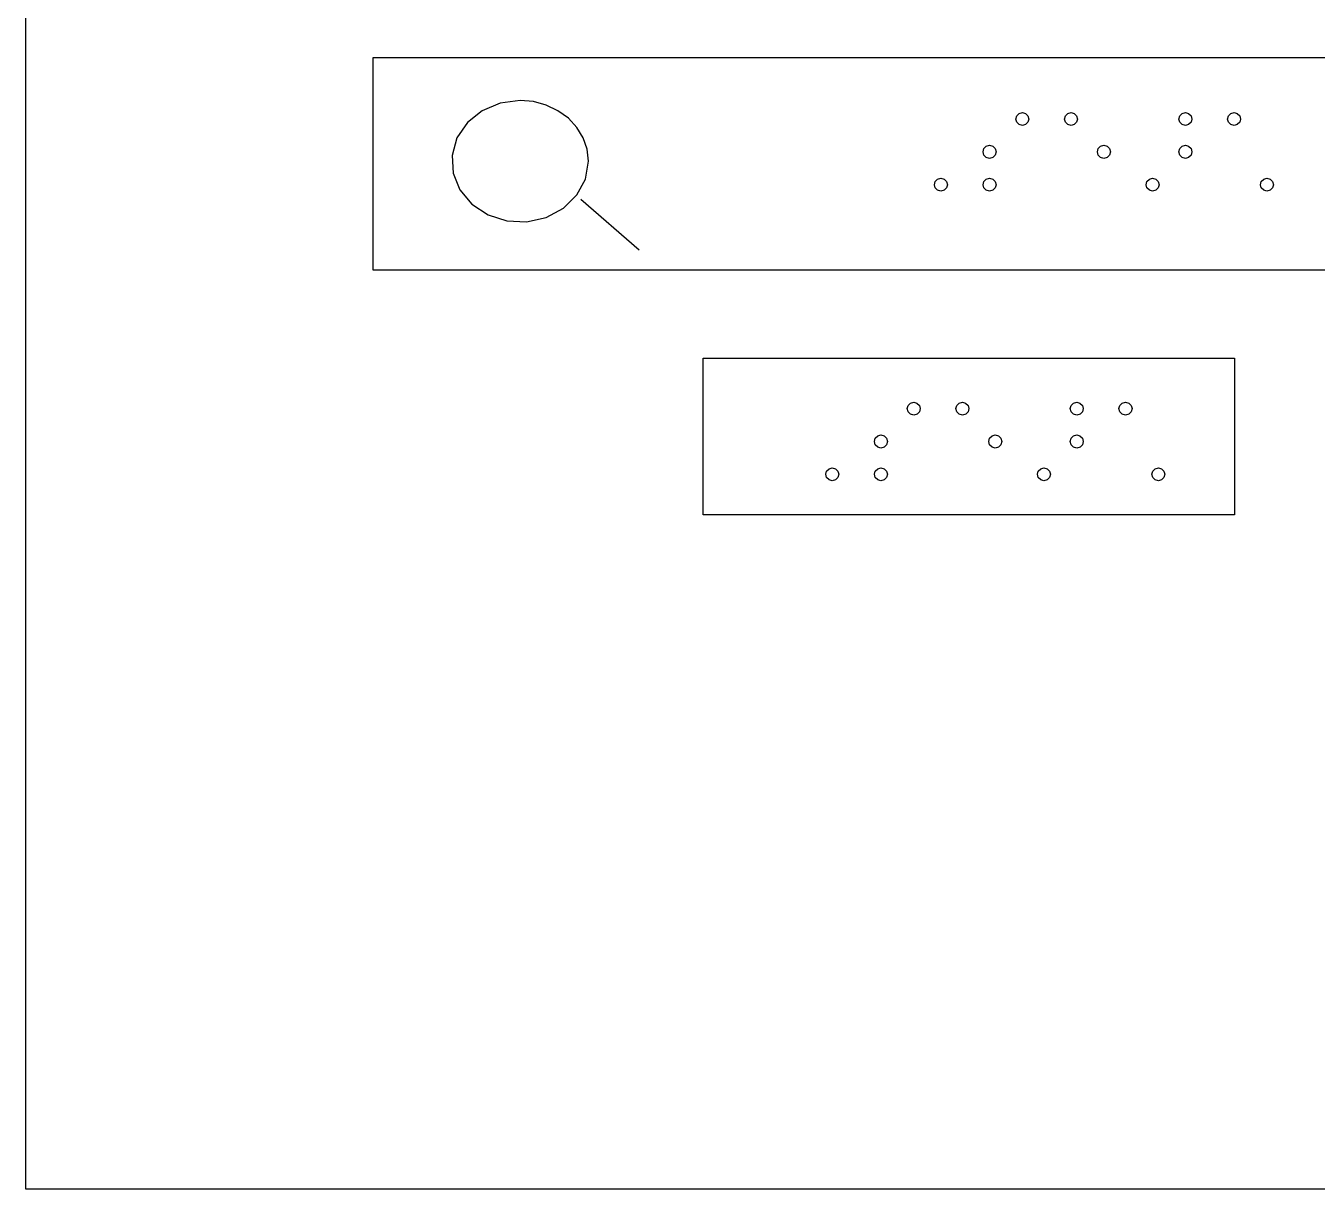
# Model space of a CAD drawing. Extents: x 16 to 241, y 14 to 239.
# Drawn here: x 15.6 to 140.5, y 14.1 to 126.6 of the extents above; entities that cross this region are included whole.
import ezdxf

# ---------------------------------------------------------------- set-up
doc = ezdxf.new("R2010")
doc.units = 0

msp = doc.modelspace()

# ---------------------------------------------------------------- linework, layer by layer
at = {"layer": 'Layer 1'}
for p, q in [((15.622904, 14.051199), (15.622904, 239.051199)), ((49.214344, 123.49629), (225.504534, 123.49629)), ((49.214344, 102.9291), (49.214344, 123.49629)), ((61.477002, 119.075873), (59.742622, 118.343548)), ((63.415497, 119.333889), (61.477002, 119.075873)), ((64.711262, 119.219934), (63.415497, 119.333889)), ((63.415497, 119.333889), (63.415497, 119.333889)), ((65.945417, 118.88658), (64.711262, 119.219934)), ((67.083283, 118.346595), (65.945417, 118.88658)), ((59.742622, 118.343548), (58.317737, 117.199503)), ((68.09018, 117.612749), (67.083283, 118.346595)), ((68.915771, 116.717746), (68.09018, 117.612749)), ((111.358547, 117.540424), (111.440657, 117.857924)), ((111.358547, 117.540424), (111.440657, 117.857924)), ((111.440657, 117.228398), (111.358547, 117.540424)), ((111.440657, 117.228398), (111.358547, 117.540424)), ((111.440657, 117.857924), (111.676044, 118.087838)), ((111.440657, 117.857924), (111.676044, 118.087838)), ((111.676044, 118.087838), (111.98807, 118.169948)), ((111.676044, 118.087838), (111.98807, 118.169948)), ((111.98807, 118.169948), (112.294622, 118.087838)), ((111.98807, 118.169948), (111.98807, 118.169948)), ((111.98807, 118.169948), (112.294622, 118.087838)), ((111.98807, 118.169948), (111.98807, 118.169948)), ((112.294622, 118.087838), (112.53001, 117.857924)), ((112.294622, 118.087838), (112.53001, 117.857924)), ((112.53001, 117.857924), (112.6176, 117.540424)), ((112.53001, 117.857924), (112.6176, 117.540424)), ((112.6176, 117.540424), (112.53001, 117.228398)), ((112.6176, 117.540424), (112.53001, 117.228398)), ((116.066302, 117.540424), (116.148412, 117.857924)), ((116.066302, 117.540424), (116.148412, 117.857924)), ((116.148412, 117.228398), (116.066302, 117.540424)), ((116.148412, 117.228398), (116.066302, 117.540424)), ((116.148412, 117.857924), (116.3838, 118.087838)), ((116.148412, 117.857924), (116.3838, 118.087838)), ((116.3838, 118.087838), (116.695826, 118.169948)), ((116.3838, 118.087838), (116.695826, 118.169948)), ((116.695826, 118.169948), (117.002377, 118.087838)), ((116.695826, 118.169948), (116.695826, 118.169948)), ((116.695826, 118.169948), (117.002377, 118.087838)), ((116.695826, 118.169948), (116.695826, 118.169948)), ((117.002377, 118.087838), (117.237765, 117.857924)), ((117.002377, 118.087838), (117.237765, 117.857924)), ((117.237765, 117.857924), (117.325355, 117.540424)), ((117.237765, 117.857924), (117.325355, 117.540424)), ((117.325355, 117.540424), (117.237765, 117.228398)), ((117.325355, 117.540424), (117.237765, 117.228398)), ((127.12407, 117.540424), (127.20617, 117.857924)), ((127.12407, 117.540424), (127.20617, 117.857924)), ((127.20617, 117.228398), (127.12407, 117.540424)), ((127.20617, 117.228398), (127.12407, 117.540424)), ((127.20617, 117.857924), (127.44155, 118.087838)), ((127.20617, 117.857924), (127.44155, 118.087838)), ((127.44155, 118.087838), (127.75358, 118.169948)), ((127.44155, 118.087838), (127.75358, 118.169948)), ((127.75358, 118.169948), (128.06013, 118.087838)), ((127.75358, 118.169948), (127.75358, 118.169948)), ((127.75358, 118.169948), (128.06013, 118.087838)), ((127.75358, 118.169948), (127.75358, 118.169948)), ((128.06013, 118.087838), (128.29552, 117.857924)), ((128.06013, 118.087838), (128.29552, 117.857924)), ((128.29552, 117.857924), (128.38312, 117.540424)), ((128.29552, 117.857924), (128.38312, 117.540424)), ((128.38312, 117.540424), (128.29552, 117.228398)), ((128.38312, 117.540424), (128.29552, 117.228398)), ((131.83182, 117.540424), (131.91392, 117.857924)), ((131.83182, 117.540424), (131.91392, 117.857924)), ((131.91392, 117.228398), (131.83182, 117.540424)), ((131.91392, 117.228398), (131.83182, 117.540424)), ((131.91392, 117.857924), (132.14931, 118.087838)), ((131.91392, 117.857924), (132.14931, 118.087838)), ((132.14931, 118.087838), (132.46134, 118.169948)), ((132.14931, 118.087838), (132.46134, 118.169948)), ((132.46134, 118.169948), (132.76789, 118.087838)), ((132.46134, 118.169948), (132.46134, 118.169948)), ((132.46134, 118.169948), (132.76789, 118.087838)), ((132.46134, 118.169948), (132.46134, 118.169948)), ((132.76789, 118.087838), (133.00328, 117.857924)), ((132.76789, 118.087838), (133.00328, 117.857924)), ((133.00328, 117.857924), (133.09088, 117.540424)), ((133.00328, 117.857924), (133.09088, 117.540424)), ((133.09088, 117.540424), (133.00328, 117.228398)), ((133.09088, 117.540424), (133.00328, 117.228398)), ((58.317737, 117.199503), (57.307729, 115.706328)), ((69.523265, 115.706328), (68.915771, 116.717746)), ((111.676044, 116.99301), (111.440657, 117.228398)), ((111.676044, 116.99301), (111.440657, 117.228398)), ((111.98807, 116.9109), (111.676044, 116.99301)), ((111.98807, 116.9109), (111.676044, 116.99301)), ((112.300096, 116.99301), (111.98807, 116.9109)), ((112.300096, 116.99301), (111.98807, 116.9109)), ((112.53001, 117.228398), (112.300096, 116.99301)), ((112.53001, 117.228398), (112.300096, 116.99301)), ((116.3838, 116.99301), (116.148412, 117.228398)), ((116.3838, 116.99301), (116.148412, 117.228398)), ((116.695826, 116.9109), (116.3838, 116.99301)), ((116.695826, 116.9109), (116.3838, 116.99301)), ((117.007851, 116.99301), (116.695826, 116.9109)), ((117.007851, 116.99301), (116.695826, 116.9109)), ((117.237765, 117.228398), (117.007851, 116.99301)), ((117.237765, 117.228398), (117.007851, 116.99301)), ((127.44155, 116.99301), (127.20617, 117.228398)), ((127.44155, 116.99301), (127.20617, 117.228398)), ((127.75358, 116.9109), (127.44155, 116.99301)), ((127.75358, 116.9109), (127.44155, 116.99301)), ((128.06561, 116.99301), (127.75358, 116.9109)), ((128.06561, 116.99301), (127.75358, 116.9109)), ((128.29552, 117.228398), (128.06561, 116.99301)), ((128.29552, 117.228398), (128.06561, 116.99301)), ((132.14931, 116.99301), (131.91392, 117.228398)), ((132.14931, 116.99301), (131.91392, 117.228398)), ((132.46134, 116.9109), (132.14931, 116.99301)), ((132.46134, 116.9109), (132.14931, 116.99301)), ((132.77336, 116.99301), (132.46134, 116.9109)), ((132.77336, 116.99301), (132.46134, 116.9109)), ((133.00328, 117.228398), (132.77336, 116.99301)), ((133.00328, 117.228398), (132.77336, 116.99301)), ((57.307729, 115.706328), (56.834078, 114.015675)), ((69.898295, 114.60932), (69.523265, 115.706328)), ((108.265657, 114.68293), (108.501044, 114.91285)), ((108.265657, 114.68293), (108.501044, 114.91285)), ((108.501044, 114.91285), (108.81307, 114.99495)), ((108.501044, 114.91285), (108.81307, 114.99495)), ((108.81307, 114.99495), (109.119622, 114.91285)), ((108.81307, 114.99495), (108.81307, 114.99495)), ((108.81307, 114.99495), (109.119622, 114.91285)), ((108.81307, 114.99495), (108.81307, 114.99495)), ((109.119622, 114.91285), (109.35501, 114.68293)), ((109.119622, 114.91285), (109.35501, 114.68293)), ((119.323412, 114.68293), (119.5588, 114.91285)), ((119.323412, 114.68293), (119.5588, 114.91285)), ((119.5588, 114.91285), (119.87083, 114.99495)), ((119.5588, 114.91285), (119.87083, 114.99495)), ((119.87083, 114.99495), (120.17738, 114.91285)), ((119.87083, 114.99495), (119.87083, 114.99495)), ((119.87083, 114.99495), (120.17738, 114.91285)), ((119.87083, 114.99495), (119.87083, 114.99495)), ((120.17738, 114.91285), (120.41277, 114.68293)), ((120.17738, 114.91285), (120.41277, 114.68293)), ((127.20617, 114.68293), (127.44155, 114.91285)), ((127.20617, 114.68293), (127.44155, 114.91285)), ((127.44155, 114.91285), (127.75358, 114.99495)), ((127.44155, 114.91285), (127.75358, 114.99495)), ((127.75358, 114.99495), (128.06013, 114.91285)), ((127.75358, 114.99495), (127.75358, 114.99495)), ((127.75358, 114.99495), (128.06013, 114.91285)), ((127.75358, 114.99495), (127.75358, 114.99495)), ((128.06013, 114.91285), (128.29552, 114.68293)), ((128.06013, 114.91285), (128.29552, 114.68293)), ((56.834078, 114.015675), (56.931525, 112.311133)), ((70.026497, 113.45755), (69.898295, 114.60932)), ((108.183547, 114.36543), (108.265657, 114.68293)), ((108.183547, 114.36543), (108.265657, 114.68293)), ((108.265657, 114.05341), (108.183547, 114.36543)), ((108.265657, 114.05341), (108.183547, 114.36543)), ((108.501044, 113.81802), (108.265657, 114.05341)), ((108.501044, 113.81802), (108.265657, 114.05341)), ((108.81307, 113.73592), (108.501044, 113.81802)), ((108.81307, 113.73592), (108.501044, 113.81802)), ((109.125096, 113.81802), (108.81307, 113.73592)), ((109.125096, 113.81802), (108.81307, 113.73592)), ((109.35501, 114.05341), (109.125096, 113.81802)), ((109.35501, 114.05341), (109.125096, 113.81802)), ((109.35501, 114.68293), (109.4426, 114.36543)), ((109.35501, 114.68293), (109.4426, 114.36543)), ((109.4426, 114.36543), (109.35501, 114.05341)), ((109.4426, 114.36543), (109.35501, 114.05341)), ((119.241302, 114.36543), (119.323412, 114.68293)), ((119.241302, 114.36543), (119.323412, 114.68293)), ((119.323412, 114.05341), (119.241302, 114.36543)), ((119.323412, 114.05341), (119.241302, 114.36543)), ((119.5588, 113.81802), (119.323412, 114.05341)), ((119.5588, 113.81802), (119.323412, 114.05341)), ((119.87083, 113.73592), (119.5588, 113.81802)), ((119.87083, 113.73592), (119.5588, 113.81802)), ((120.18285, 113.81802), (119.87083, 113.73592)), ((120.18285, 113.81802), (119.87083, 113.73592)), ((120.41277, 114.05341), (120.18285, 113.81802)), ((120.41277, 114.05341), (120.18285, 113.81802)), ((120.41277, 114.68293), (120.50037, 114.36543)), ((120.41277, 114.68293), (120.50037, 114.36543)), ((120.50037, 114.36543), (120.41277, 114.05341)), ((120.50037, 114.36543), (120.41277, 114.05341)), ((127.12407, 114.36543), (127.20617, 114.68293)), ((127.12407, 114.36543), (127.20617, 114.68293)), ((127.20617, 114.05341), (127.12407, 114.36543)), ((127.20617, 114.05341), (127.12407, 114.36543)), ((127.44155, 113.81802), (127.20617, 114.05341)), ((127.44155, 113.81802), (127.20617, 114.05341)), ((127.75358, 113.73592), (127.44155, 113.81802)), ((127.75358, 113.73592), (127.44155, 113.81802)), ((128.06561, 113.81802), (127.75358, 113.73592)), ((128.06561, 113.81802), (127.75358, 113.73592)), ((128.29552, 114.05341), (128.06561, 113.81802)), ((128.29552, 114.05341), (128.06561, 113.81802)), ((128.29552, 114.68293), (128.38312, 114.36543)), ((128.29552, 114.68293), (128.38312, 114.36543)), ((128.38312, 114.36543), (128.29552, 114.05341)), ((128.38312, 114.36543), (128.29552, 114.05341)), ((69.736223, 111.734474), (70.026497, 113.45755)), ((56.931525, 112.311133), (57.575346, 110.703194)), ((68.912343, 110.192831), (69.736223, 111.734474)), ((103.475791, 111.19043), (103.557901, 111.50793)), ((103.475791, 111.19043), (103.557901, 111.50793)), ((103.557901, 110.87841), (103.475791, 111.19043)), ((103.557901, 110.87841), (103.475791, 111.19043)), ((103.557901, 111.50793), (103.793289, 111.73785)), ((103.557901, 111.50793), (103.793289, 111.73785)), ((103.793289, 111.73785), (104.105315, 111.81995)), ((103.793289, 111.73785), (104.105315, 111.81995)), ((104.105315, 111.81995), (104.411867, 111.73785)), ((104.105315, 111.81995), (104.105315, 111.81995)), ((104.105315, 111.81995), (104.411867, 111.73785)), ((104.105315, 111.81995), (104.105315, 111.81995)), ((104.411867, 111.73785), (104.647255, 111.50793)), ((104.411867, 111.73785), (104.647255, 111.50793)), ((104.647255, 111.50793), (104.734845, 111.19043)), ((104.647255, 111.50793), (104.734845, 111.19043)), ((104.734845, 111.19043), (104.647255, 110.87841)), ((104.734845, 111.19043), (104.647255, 110.87841)), ((108.183547, 111.19043), (108.265657, 111.50793)), ((108.183547, 111.19043), (108.265657, 111.50793)), ((108.265657, 110.87841), (108.183547, 111.19043)), ((108.265657, 110.87841), (108.183547, 111.19043)), ((108.265657, 111.50793), (108.501044, 111.73785)), ((108.265657, 111.50793), (108.501044, 111.73785)), ((108.501044, 111.73785), (108.81307, 111.81995)), ((108.501044, 111.73785), (108.81307, 111.81995)), ((108.81307, 111.81995), (109.119622, 111.73785)), ((108.81307, 111.81995), (108.81307, 111.81995)), ((108.81307, 111.81995), (109.119622, 111.73785)), ((108.81307, 111.81995), (108.81307, 111.81995)), ((109.119622, 111.73785), (109.35501, 111.50793)), ((109.119622, 111.73785), (109.35501, 111.50793)), ((109.35501, 111.50793), (109.4426, 111.19043)), ((109.35501, 111.50793), (109.4426, 111.19043)), ((109.4426, 111.19043), (109.35501, 110.87841)), ((109.4426, 111.19043), (109.35501, 110.87841)), ((123.94907, 111.19043), (124.03117, 111.50793)), ((123.94907, 111.19043), (124.03117, 111.50793)), ((124.03117, 110.87841), (123.94907, 111.19043)), ((124.03117, 110.87841), (123.94907, 111.19043)), ((124.03117, 111.50793), (124.26656, 111.73785)), ((124.03117, 111.50793), (124.26656, 111.73785)), ((124.26656, 111.73785), (124.57858, 111.81995)), ((124.26656, 111.73785), (124.57858, 111.81995)), ((124.57858, 111.81995), (124.88513, 111.73785)), ((124.57858, 111.81995), (124.57858, 111.81995)), ((124.57858, 111.81995), (124.88513, 111.73785)), ((124.57858, 111.81995), (124.57858, 111.81995)), ((124.88513, 111.73785), (125.12052, 111.50793)), ((124.88513, 111.73785), (125.12052, 111.50793)), ((125.12052, 111.50793), (125.20812, 111.19043)), ((125.12052, 111.50793), (125.20812, 111.19043)), ((125.20812, 111.19043), (125.12052, 110.87841)), ((125.20812, 111.19043), (125.12052, 110.87841)), ((135.00682, 111.19043), (135.08892, 111.50793)), ((135.00682, 111.19043), (135.08892, 111.50793)), ((135.08892, 110.87841), (135.00682, 111.19043)), ((135.08892, 110.87841), (135.00682, 111.19043)), ((135.08892, 111.50793), (135.32431, 111.73785)), ((135.08892, 111.50793), (135.32431, 111.73785)), ((135.32431, 111.73785), (135.63634, 111.81995)), ((135.32431, 111.73785), (135.63634, 111.81995)), ((135.63634, 111.81995), (135.94289, 111.73785)), ((135.63634, 111.81995), (135.63634, 111.81995)), ((135.63634, 111.81995), (135.94289, 111.73785)), ((135.63634, 111.81995), (135.63634, 111.81995)), ((135.94289, 111.73785), (136.17828, 111.50793)), ((135.94289, 111.73785), (136.17828, 111.50793)), ((136.17828, 111.50793), (136.26588, 111.19043)), ((136.17828, 111.50793), (136.26588, 111.19043)), ((136.26588, 111.19043), (136.17828, 110.87841)), ((136.26588, 111.19043), (136.17828, 110.87841)), ((57.575346, 110.703194), (58.740814, 109.302351)), ((67.62527, 108.926289), (68.912343, 110.192831)), ((103.793289, 110.64302), (103.557901, 110.87841)), ((103.793289, 110.64302), (103.557901, 110.87841)), ((104.105315, 110.56092), (103.793289, 110.64302)), ((104.105315, 110.56092), (103.793289, 110.64302)), ((104.417341, 110.64302), (104.105315, 110.56092)), ((104.417341, 110.64302), (104.105315, 110.56092)), ((104.647255, 110.87841), (104.417341, 110.64302)), ((104.647255, 110.87841), (104.417341, 110.64302)), ((108.501044, 110.64302), (108.265657, 110.87841)), ((108.501044, 110.64302), (108.265657, 110.87841)), ((108.81307, 110.56092), (108.501044, 110.64302)), ((108.81307, 110.56092), (108.501044, 110.64302)), ((109.125096, 110.64302), (108.81307, 110.56092)), ((109.125096, 110.64302), (108.81307, 110.56092)), ((109.35501, 110.87841), (109.125096, 110.64302)), ((109.35501, 110.87841), (109.125096, 110.64302)), ((124.26656, 110.64302), (124.03117, 110.87841)), ((124.26656, 110.64302), (124.03117, 110.87841)), ((124.57858, 110.56092), (124.26656, 110.64302)), ((124.57858, 110.56092), (124.26656, 110.64302)), ((124.89061, 110.64302), (124.57858, 110.56092)), ((124.89061, 110.64302), (124.57858, 110.56092)), ((125.12052, 110.87841), (124.89061, 110.64302)), ((125.12052, 110.87841), (124.89061, 110.64302)), ((135.32431, 110.64302), (135.08892, 110.87841)), ((135.32431, 110.64302), (135.08892, 110.87841)), ((135.63634, 110.56092), (135.32431, 110.64302)), ((135.63634, 110.56092), (135.32431, 110.64302)), ((135.94836, 110.64302), (135.63634, 110.56092)), ((135.94836, 110.64302), (135.63634, 110.56092)), ((136.17828, 110.87841), (135.94836, 110.64302)), ((136.17828, 110.87841), (135.94836, 110.64302)), ((58.740814, 109.302351), (60.316792, 108.266398)), ((65.945417, 108.02852), (67.62527, 108.926289)), ((69.291837, 109.78483), (74.923329, 104.88788)), ((60.316792, 108.266398), (62.125755, 107.694123)), ((62.125755, 107.694123), (64.043399, 107.607504)), ((64.043399, 107.607504), (65.945417, 108.02852)), ((225.504534, 102.9291), (49.214344, 102.9291)), ((81.127167, 94.40176), (132.502274, 94.40176)), ((81.127167, 79.261535), (81.127167, 94.40176)), ((132.502274, 94.40176), (132.502274, 79.261535)), ((100.939482, 89.846924), (101.17487, 90.076838)), ((100.939482, 89.846924), (101.17487, 90.076838)), ((101.17487, 90.076838), (101.4869, 90.158948)), ((101.17487, 90.076838), (101.4869, 90.158948)), ((101.4869, 90.158948), (101.79345, 90.076838)), ((101.4869, 90.158948), (101.4869, 90.158948)), ((101.4869, 90.158948), (101.79345, 90.076838)), ((101.4869, 90.158948), (101.4869, 90.158948)), ((101.79345, 90.076838), (102.02884, 89.846924)), ((101.79345, 90.076838), (102.02884, 89.846924)), ((105.64724, 89.846924), (105.88263, 90.076838)), ((105.64724, 89.846924), (105.88263, 90.076838)), ((105.88263, 90.076838), (106.19465, 90.158948)), ((105.88263, 90.076838), (106.19465, 90.158948)), ((106.19465, 90.158948), (106.5012, 90.076838)), ((106.19465, 90.158948), (106.19465, 90.158948)), ((106.19465, 90.158948), (106.5012, 90.076838)), ((106.19465, 90.158948), (106.19465, 90.158948)), ((106.5012, 90.076838), (106.73659, 89.846924)), ((106.5012, 90.076838), (106.73659, 89.846924)), ((116.70499, 89.846924), (116.94038, 90.076838)), ((116.70499, 89.846924), (116.94038, 90.076838)), ((116.94038, 90.076838), (117.25241, 90.158948)), ((116.94038, 90.076838), (117.25241, 90.158948)), ((117.25241, 90.158948), (117.55896, 90.076838)), ((117.25241, 90.158948), (117.25241, 90.158948)), ((117.25241, 90.158948), (117.55896, 90.076838)), ((117.25241, 90.158948), (117.25241, 90.158948)), ((117.55896, 90.076838), (117.79435, 89.846924)), ((117.55896, 90.076838), (117.79435, 89.846924)), ((121.41275, 89.846924), (121.64814, 90.076838)), ((121.41275, 89.846924), (121.64814, 90.076838)), ((121.64814, 90.076838), (121.96016, 90.158948)), ((121.64814, 90.076838), (121.96016, 90.158948)), ((121.96016, 90.158948), (122.26671, 90.076838)), ((121.96016, 90.158948), (121.96016, 90.158948)), ((121.96016, 90.158948), (122.26671, 90.076838)), ((121.96016, 90.158948), (121.96016, 90.158948)), ((122.26671, 90.076838), (122.5021, 89.846924)), ((122.26671, 90.076838), (122.5021, 89.846924)), ((100.857372, 89.529424), (100.939482, 89.846924)), ((100.857372, 89.529424), (100.939482, 89.846924)), ((100.939482, 89.217398), (100.857372, 89.529424)), ((100.939482, 89.217398), (100.857372, 89.529424)), ((101.17487, 88.98201), (100.939482, 89.217398)), ((101.17487, 88.98201), (100.939482, 89.217398)), ((101.4869, 88.8999), (101.17487, 88.98201)), ((101.4869, 88.8999), (101.17487, 88.98201)), ((101.79892, 88.98201), (101.4869, 88.8999)), ((101.79892, 88.98201), (101.4869, 88.8999)), ((102.02884, 89.217398), (101.79892, 88.98201)), ((102.02884, 89.217398), (101.79892, 88.98201)), ((102.02884, 89.846924), (102.11644, 89.529424)), ((102.02884, 89.846924), (102.11644, 89.529424)), ((102.11644, 89.529424), (102.02884, 89.217398)), ((102.11644, 89.529424), (102.02884, 89.217398)), ((105.56514, 89.529424), (105.64724, 89.846924)), ((105.56514, 89.529424), (105.64724, 89.846924)), ((105.64724, 89.217398), (105.56514, 89.529424)), ((105.64724, 89.217398), (105.56514, 89.529424)), ((105.88263, 88.98201), (105.64724, 89.217398)), ((105.88263, 88.98201), (105.64724, 89.217398)), ((106.19465, 88.8999), (105.88263, 88.98201)), ((106.19465, 88.8999), (105.88263, 88.98201)), ((106.50668, 88.98201), (106.19465, 88.8999)), ((106.50668, 88.98201), (106.19465, 88.8999)), ((106.73659, 89.217398), (106.50668, 88.98201)), ((106.73659, 89.217398), (106.50668, 88.98201)), ((106.73659, 89.846924), (106.82419, 89.529424)), ((106.73659, 89.846924), (106.82419, 89.529424)), ((106.82419, 89.529424), (106.73659, 89.217398)), ((106.82419, 89.529424), (106.73659, 89.217398)), ((116.62289, 89.529424), (116.70499, 89.846924)), ((116.62289, 89.529424), (116.70499, 89.846924)), ((116.70499, 89.217398), (116.62289, 89.529424)), ((116.70499, 89.217398), (116.62289, 89.529424)), ((116.94038, 88.98201), (116.70499, 89.217398)), ((116.94038, 88.98201), (116.70499, 89.217398)), ((117.25241, 88.8999), (116.94038, 88.98201)), ((117.25241, 88.8999), (116.94038, 88.98201)), ((117.56443, 88.98201), (117.25241, 88.8999)), ((117.56443, 88.98201), (117.25241, 88.8999)), ((117.79435, 89.217398), (117.56443, 88.98201)), ((117.79435, 89.217398), (117.56443, 88.98201)), ((117.79435, 89.846924), (117.88195, 89.529424)), ((117.79435, 89.846924), (117.88195, 89.529424)), ((117.88195, 89.529424), (117.79435, 89.217398)), ((117.88195, 89.529424), (117.79435, 89.217398)), ((121.33065, 89.529424), (121.41275, 89.846924)), ((121.33065, 89.529424), (121.41275, 89.846924)), ((121.41275, 89.217398), (121.33065, 89.529424)), ((121.41275, 89.217398), (121.33065, 89.529424)), ((121.64814, 88.98201), (121.41275, 89.217398)), ((121.64814, 88.98201), (121.41275, 89.217398)), ((121.96016, 88.8999), (121.64814, 88.98201)), ((121.96016, 88.8999), (121.64814, 88.98201)), ((122.27219, 88.98201), (121.96016, 88.8999)), ((122.27219, 88.98201), (121.96016, 88.8999)), ((122.5021, 89.217398), (122.27219, 88.98201)), ((122.5021, 89.217398), (122.27219, 88.98201)), ((122.5021, 89.846924), (122.5897, 89.529424)), ((122.5021, 89.846924), (122.5897, 89.529424)), ((122.5897, 89.529424), (122.5021, 89.217398)), ((122.5897, 89.529424), (122.5021, 89.217398)), ((97.682372, 86.35443), (97.764482, 86.67193)), ((97.682372, 86.35443), (97.764482, 86.67193)), ((97.764482, 86.04241), (97.682372, 86.35443)), ((97.764482, 86.04241), (97.682372, 86.35443)), ((97.764482, 86.67193), (97.99987, 86.90185)), ((97.764482, 86.67193), (97.99987, 86.90185)), ((97.99987, 86.90185), (98.311896, 86.98395)), ((97.99987, 86.90185), (98.311896, 86.98395)), ((98.311896, 86.98395), (98.618447, 86.90185)), ((98.311896, 86.98395), (98.311896, 86.98395)), ((98.311896, 86.98395), (98.618447, 86.90185)), ((98.311896, 86.98395), (98.311896, 86.98395)), ((98.618447, 86.90185), (98.853835, 86.67193)), ((98.618447, 86.90185), (98.853835, 86.67193)), ((98.853835, 86.67193), (98.941425, 86.35443)), ((98.853835, 86.67193), (98.941425, 86.35443)), ((98.941425, 86.35443), (98.853835, 86.04241)), ((98.941425, 86.35443), (98.853835, 86.04241)), ((108.74014, 86.35443), (108.82224, 86.67193)), ((108.74014, 86.35443), (108.82224, 86.67193)), ((108.82224, 86.04241), (108.74014, 86.35443)), ((108.82224, 86.04241), (108.74014, 86.35443)), ((108.82224, 86.67193), (109.05762, 86.90185)), ((108.82224, 86.67193), (109.05762, 86.90185)), ((109.05762, 86.90185), (109.36965, 86.98395)), ((109.05762, 86.90185), (109.36965, 86.98395)), ((109.36965, 86.98395), (109.6762, 86.90185)), ((109.36965, 86.98395), (109.36965, 86.98395)), ((109.36965, 86.98395), (109.6762, 86.90185)), ((109.36965, 86.98395), (109.36965, 86.98395)), ((109.6762, 86.90185), (109.91159, 86.67193)), ((109.6762, 86.90185), (109.91159, 86.67193)), ((109.91159, 86.67193), (109.99919, 86.35443)), ((109.91159, 86.67193), (109.99919, 86.35443)), ((109.99919, 86.35443), (109.91159, 86.04241)), ((109.99919, 86.35443), (109.91159, 86.04241)), ((116.62289, 86.35443), (116.70499, 86.67193)), ((116.62289, 86.35443), (116.70499, 86.67193)), ((116.70499, 86.04241), (116.62289, 86.35443)), ((116.70499, 86.04241), (116.62289, 86.35443)), ((116.70499, 86.67193), (116.94038, 86.90185)), ((116.70499, 86.67193), (116.94038, 86.90185)), ((116.94038, 86.90185), (117.25241, 86.98395)), ((116.94038, 86.90185), (117.25241, 86.98395)), ((117.25241, 86.98395), (117.55896, 86.90185)), ((117.25241, 86.98395), (117.25241, 86.98395)), ((117.25241, 86.98395), (117.55896, 86.90185)), ((117.25241, 86.98395), (117.25241, 86.98395)), ((117.55896, 86.90185), (117.79435, 86.67193)), ((117.55896, 86.90185), (117.79435, 86.67193)), ((117.79435, 86.67193), (117.88195, 86.35443)), ((117.79435, 86.67193), (117.88195, 86.35443)), ((117.88195, 86.35443), (117.79435, 86.04241)), ((117.88195, 86.35443), (117.79435, 86.04241)), ((97.99987, 85.80702), (97.764482, 86.04241)), ((97.99987, 85.80702), (97.764482, 86.04241)), ((98.311896, 85.72492), (97.99987, 85.80702)), ((98.311896, 85.72492), (97.99987, 85.80702)), ((98.623921, 85.80702), (98.311896, 85.72492)), ((98.623921, 85.80702), (98.311896, 85.72492)), ((98.853835, 86.04241), (98.623921, 85.80702)), ((98.853835, 86.04241), (98.623921, 85.80702)), ((109.05762, 85.80702), (108.82224, 86.04241)), ((109.05762, 85.80702), (108.82224, 86.04241)), ((109.36965, 85.72492), (109.05762, 85.80702)), ((109.36965, 85.72492), (109.05762, 85.80702)), ((109.68168, 85.80702), (109.36965, 85.72492)), ((109.68168, 85.80702), (109.36965, 85.72492)), ((109.91159, 86.04241), (109.68168, 85.80702)), ((109.91159, 86.04241), (109.68168, 85.80702)), ((116.94038, 85.80702), (116.70499, 86.04241)), ((116.94038, 85.80702), (116.70499, 86.04241)), ((117.25241, 85.72492), (116.94038, 85.80702)), ((117.25241, 85.72492), (116.94038, 85.80702)), ((117.56443, 85.80702), (117.25241, 85.72492)), ((117.56443, 85.80702), (117.25241, 85.72492)), ((117.79435, 86.04241), (117.56443, 85.80702)), ((117.79435, 86.04241), (117.56443, 85.80702)), ((93.056727, 83.49693), (93.292114, 83.72685)), ((93.056727, 83.49693), (93.292114, 83.72685)), ((93.292114, 83.72685), (93.60414, 83.80895)), ((93.292114, 83.72685), (93.60414, 83.80895)), ((93.60414, 83.80895), (93.910692, 83.72685)), ((93.60414, 83.80895), (93.60414, 83.80895)), ((93.60414, 83.80895), (93.910692, 83.72685)), ((93.60414, 83.80895), (93.60414, 83.80895)), ((93.910692, 83.72685), (94.14608, 83.49693)), ((93.910692, 83.72685), (94.14608, 83.49693)), ((97.764482, 83.49693), (97.99987, 83.72685)), ((97.764482, 83.49693), (97.99987, 83.72685)), ((97.99987, 83.72685), (98.311896, 83.80895)), ((97.99987, 83.72685), (98.311896, 83.80895)), ((98.311896, 83.80895), (98.618447, 83.72685)), ((98.311896, 83.80895), (98.311896, 83.80895)), ((98.311896, 83.80895), (98.618447, 83.72685)), ((98.311896, 83.80895), (98.311896, 83.80895)), ((98.618447, 83.72685), (98.853835, 83.49693)), ((98.618447, 83.72685), (98.853835, 83.49693)), ((113.52999, 83.49693), (113.76538, 83.72685)), ((113.52999, 83.49693), (113.76538, 83.72685)), ((113.76538, 83.72685), (114.07741, 83.80895)), ((113.76538, 83.72685), (114.07741, 83.80895)), ((114.07741, 83.80895), (114.38396, 83.72685)), ((114.07741, 83.80895), (114.07741, 83.80895)), ((114.07741, 83.80895), (114.38396, 83.72685)), ((114.07741, 83.80895), (114.07741, 83.80895)), ((114.38396, 83.72685), (114.61935, 83.49693)), ((114.38396, 83.72685), (114.61935, 83.49693)), ((124.58775, 83.49693), (124.82314, 83.72685)), ((124.58775, 83.49693), (124.82314, 83.72685)), ((124.82314, 83.72685), (125.13516, 83.80895)), ((124.82314, 83.72685), (125.13516, 83.80895)), ((125.13516, 83.80895), (125.44171, 83.72685)), ((125.13516, 83.80895), (125.13516, 83.80895)), ((125.13516, 83.80895), (125.44171, 83.72685)), ((125.13516, 83.80895), (125.13516, 83.80895)), ((125.44171, 83.72685), (125.6771, 83.49693)), ((125.44171, 83.72685), (125.6771, 83.49693)), ((92.974617, 83.17943), (93.056727, 83.49693)), ((92.974617, 83.17943), (93.056727, 83.49693)), ((93.056727, 82.86741), (92.974617, 83.17943)), ((93.056727, 82.86741), (92.974617, 83.17943)), ((93.292114, 82.63202), (93.056727, 82.86741)), ((93.292114, 82.63202), (93.056727, 82.86741)), ((93.60414, 82.54992), (93.292114, 82.63202)), ((93.60414, 82.54992), (93.292114, 82.63202)), ((93.916166, 82.63202), (93.60414, 82.54992)), ((93.916166, 82.63202), (93.60414, 82.54992)), ((94.14608, 82.86741), (93.916166, 82.63202)), ((94.14608, 82.86741), (93.916166, 82.63202)), ((94.14608, 83.49693), (94.23367, 83.17943)), ((94.14608, 83.49693), (94.23367, 83.17943)), ((94.23367, 83.17943), (94.14608, 82.86741)), ((94.23367, 83.17943), (94.14608, 82.86741)), ((97.682372, 83.17943), (97.764482, 83.49693)), ((97.682372, 83.17943), (97.764482, 83.49693)), ((97.764482, 82.86741), (97.682372, 83.17943)), ((97.764482, 82.86741), (97.682372, 83.17943)), ((97.99987, 82.63202), (97.764482, 82.86741)), ((97.99987, 82.63202), (97.764482, 82.86741)), ((98.311896, 82.54992), (97.99987, 82.63202)), ((98.311896, 82.54992), (97.99987, 82.63202)), ((98.623921, 82.63202), (98.311896, 82.54992)), ((98.623921, 82.63202), (98.311896, 82.54992)), ((98.853835, 82.86741), (98.623921, 82.63202)), ((98.853835, 82.86741), (98.623921, 82.63202)), ((98.853835, 83.49693), (98.941425, 83.17943)), ((98.853835, 83.49693), (98.941425, 83.17943)), ((98.941425, 83.17943), (98.853835, 82.86741)), ((98.941425, 83.17943), (98.853835, 82.86741)), ((113.44789, 83.17943), (113.52999, 83.49693)), ((113.44789, 83.17943), (113.52999, 83.49693)), ((113.52999, 82.86741), (113.44789, 83.17943)), ((113.52999, 82.86741), (113.44789, 83.17943)), ((113.76538, 82.63202), (113.52999, 82.86741)), ((113.76538, 82.63202), (113.52999, 82.86741)), ((114.07741, 82.54992), (113.76538, 82.63202)), ((114.07741, 82.54992), (113.76538, 82.63202)), ((114.38943, 82.63202), (114.07741, 82.54992)), ((114.38943, 82.63202), (114.07741, 82.54992)), ((114.61935, 82.86741), (114.38943, 82.63202)), ((114.61935, 82.86741), (114.38943, 82.63202)), ((114.61935, 83.49693), (114.70695, 83.17943)), ((114.61935, 83.49693), (114.70695, 83.17943)), ((114.70695, 83.17943), (114.61935, 82.86741)), ((114.70695, 83.17943), (114.61935, 82.86741)), ((124.50565, 83.17943), (124.58775, 83.49693)), ((124.50565, 83.17943), (124.58775, 83.49693)), ((124.58775, 82.86741), (124.50565, 83.17943)), ((124.58775, 82.86741), (124.50565, 83.17943)), ((124.82314, 82.63202), (124.58775, 82.86741)), ((124.82314, 82.63202), (124.58775, 82.86741)), ((125.13516, 82.54992), (124.82314, 82.63202)), ((125.13516, 82.54992), (124.82314, 82.63202)), ((125.44719, 82.63202), (125.13516, 82.54992)), ((125.44719, 82.63202), (125.13516, 82.54992)), ((125.6771, 82.86741), (125.44719, 82.63202)), ((125.6771, 82.86741), (125.44719, 82.63202)), ((125.6771, 83.49693), (125.7647, 83.17943)), ((125.6771, 83.49693), (125.7647, 83.17943)), ((125.7647, 83.17943), (125.6771, 82.86741)), ((125.7647, 83.17943), (125.6771, 82.86741)), ((132.502274, 79.261535), (81.127167, 79.261535)), ((240.622904, 14.051199), (15.622904, 14.051199))]:
    msp.add_line(p, q, dxfattribs=at)

doc.saveas('drawing.dxf')
